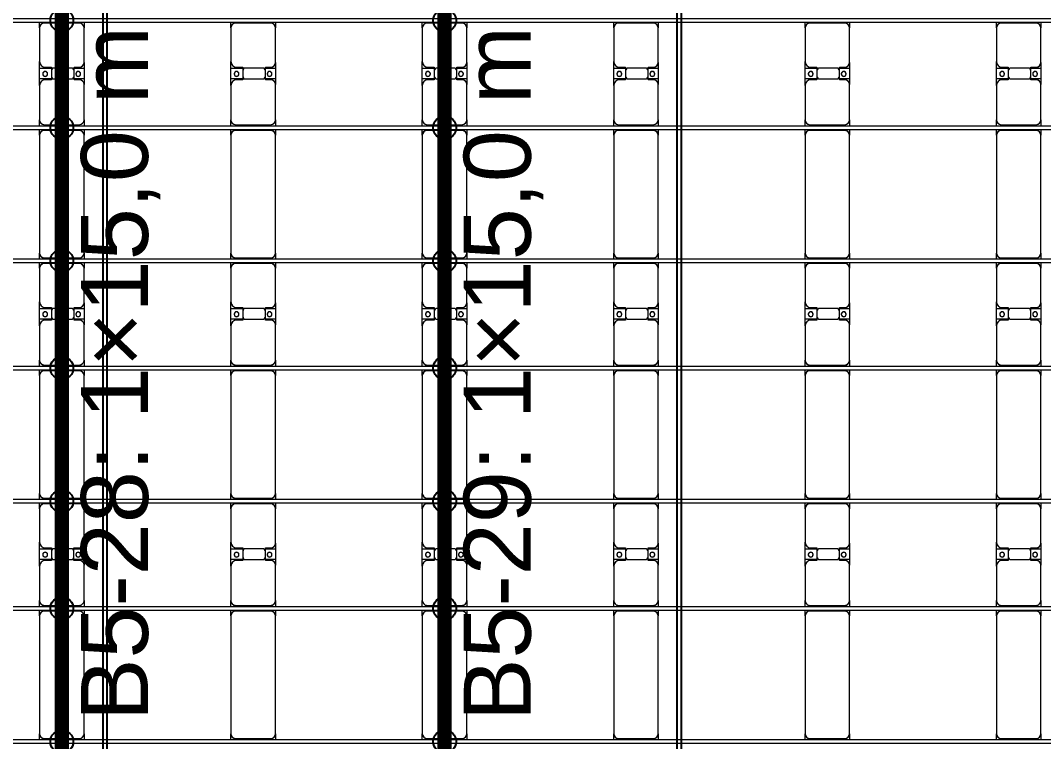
# Model space of a CAD drawing. Header units: millimetres. Extents: x -147246 to 112336, y -213734 to -86506.
# Drawn here: x -34547 to -23856, y -200010 to -192480 of the extents above; entities that cross this region are included whole.
import ezdxf

# ---------------------------------------------------------------- set-up
doc = ezdxf.new("R2010")
doc.units = ezdxf.units.MM
doc.layers.add('A-GENM', color=13, linetype='Continuous', lineweight=9)
doc.layers.add('S-BEAM', color=12, linetype='Continuous', lineweight=9)
doc.layers.add('GC-GHI CHU', color=2, linetype='Continuous')
doc.layers.add('GC-HOP 40x60 GIA CUONG', color=1, linetype='Continuous')
doc.styles.add('GC_VN', font='arial.ttf')

# ---------------------------------------------------------------- blocks, each defined once
blk = doc.blocks.new('Dai phao do pin - DẢI PHAO ĐỠ PIN-V32-BỐ TRÍ KHUNG KẾT CẤU BÈ PIN 05')
at = {"layer": 'A-GENM', "color": 7}
for p, q in [((1828, 242), (1890, 242)), ((3120, 242), (1890, 242)), ((3120, 242), (3178, 242)), ((3219, 242), (3280, 242)), ((3640, 242), (3280, 242)), ((3640, 242), (3822, 242)), ((3708, 242), (3890, 242)), ((3708, 118), (3708, 242)), ((3822, 242), (3822, 118)), ((4240, 242), (3890, 242)), ((4240, 242), (4298, 242)), ((4338, 242), (4400, 242)), ((5630, 242), (4400, 242)), ((5630, 242), (5688, 242)), ((5728, 242), (5790, 242)), ((6150, 242), (5790, 242)), ((6150, 242), (6332, 242)), ((6218, 242), (6400, 242)), ((6218, 118), (6218, 242)), ((6332, 242), (6332, 118)), ((6750, 242), (6400, 242)), ((6750, 242), (6808, 242)), ((6848, 242), (6910, 242)), ((8140, 242), (6910, 242)), ((8140, 242), (8198, 242)), ((8238, 242), (8300, 242)), ((8660, 242), (8300, 242)), ((8660, 242), (8842, 242)), ((8728, 242), (8910, 242)), ((8728, 118), (8728, 242)), ((8842, 242), (8842, 118)), ((9260, 242), (8910, 242)), ((9260, 242), (9318, 242)), ((1840, 192), (1840, -173)), ((3170, -173), (3170, 192)), ((3230, 192), (3230, -173)), ((3700, 118), (3700, 182)), ((3792, 118), (3700, 118)), ((3830, 118), (3738, 118)), ((3830, 182), (3830, 118)), ((4290, -173), (4290, 192)), ((4350, 192), (4350, -173)), ((5680, -173), (5680, 192)), ((5740, 192), (5740, -173)), ((6210, 118), (6210, 182)), ((6302, 118), (6210, 118)), ((6340, 118), (6248, 118)), ((6340, 182), (6340, 118)), ((6800, -173), (6800, 192)), ((6860, 192), (6860, -173)), ((8190, -173), (8190, 192)), ((8250, 192), (8250, -173)), ((8720, 118), (8720, 182)), ((8812, 118), (8720, 118)), ((8850, 118), (8758, 118)), ((8850, 182), (8850, 118)), ((9310, -173), (9310, 192)), ((3708, 88), (3708, -88)), ((3822, -88), (3822, 88)), ((6218, 88), (6218, -88)), ((6332, -88), (6332, 88)), ((8728, 88), (8728, -88)), ((8842, -88), (8842, 88)), ((3700, -173), (3700, -118)), ((3700, -118), (3792, -118)), ((3708, -223), (3708, -118)), ((3738, -118), (3830, -118)), ((3822, -118), (3822, -223)), ((3830, -118), (3830, -173)), ((6210, -173), (6210, -118)), ((6210, -118), (6302, -118)), ((6218, -223), (6218, -118)), ((6248, -118), (6340, -118)), ((6332, -118), (6332, -223)), ((6340, -118), (6340, -173)), ((8720, -173), (8720, -118)), ((8720, -118), (8812, -118)), ((8728, -223), (8728, -118)), ((8758, -118), (8850, -118)), ((8842, -118), (8842, -223)), ((8850, -118), (8850, -173)), ((1890, -223), (1828, -223)), ((1890, -223), (3120, -223)), ((3178, -223), (3120, -223)), ((3280, -223), (3219, -223)), ((3280, -223), (3650, -223)), ((3822, -223), (3650, -223)), ((3880, -223), (3708, -223)), ((3880, -223), (4240, -223)), ((4298, -223), (4240, -223)), ((4400, -223), (4338, -223)), ((4400, -223), (5630, -223)), ((5688, -223), (5630, -223)), ((5790, -223), (5728, -223)), ((5790, -223), (6160, -223)), ((6332, -223), (6160, -223)), ((6390, -223), (6218, -223)), ((6390, -223), (6750, -223)), ((6808, -223), (6750, -223)), ((6910, -223), (6848, -223)), ((6910, -223), (8140, -223)), ((8198, -223), (8140, -223)), ((8300, -223), (8238, -223)), ((8300, -223), (8670, -223)), ((8842, -223), (8670, -223)), ((8900, -223), (8728, -223)), ((8900, -223), (9260, -223)), ((9318, -223), (9260, -223))]:
    blk.add_line(p, q, dxfattribs=at)
for centre, radius, start, end in [((1890, 192), 50, 90, 180), ((1890, 192), 50, 105, 180), ((3120, 192), 50, 360, 90), ((3120, 192), 50, 15, 90), ((3280, 192), 50, 90, 180), ((3280, 192), 50, 135, 180), ((3640, 182), 60, 360, 90), ((3890, 182), 60, 90, 180), ((4240, 192), 50, 360, 90), ((4240, 192), 50, 360, 45), ((4400, 192), 50, 90, 180), ((4400, 192), 50, 105, 180), ((5630, 192), 50, 360, 90), ((5630, 192), 50, 15, 90), ((5790, 192), 50, 90, 180), ((5790, 192), 50, 135, 180), ((6150, 182), 60, 0, 90), ((6400, 182), 60, 90, 180), ((6750, 192), 50, 0, 90), ((6750, 192), 50, 0, 45), ((6910, 192), 50, 90, 180), ((6910, 192), 50, 105, 180), ((8140, 192), 50, 360, 90), ((8140, 192), 50, 15, 90), ((8300, 192), 50, 90, 180), ((8300, 192), 50, 135, 180), ((8660, 182), 60, 0, 90), ((8910, 182), 60, 90, 180), ((9260, 192), 50, 360, 90), ((9260, 192), 50, 360, 45), ((3640, 182), 60, 360, 25.7924), ((3738, 88), 30, 90, 180), ((3759, 183), 25, 0, 180), ((3759, 183), 25, 180, 360), ((3761, 183), 25, 360, 180), ((3761, 183), 25, 180, 0), ((3792, 88), 30, 360, 90), ((3890, 182), 60, 150, 180), ((6150, 182), 60, 0, 30), ((6248, 88), 30, 90, 180), ((6269, 183), 25, 0, 180), ((6269, 183), 25, 180, 0), ((6271, 183), 25, 0, 180), ((6271, 183), 25, 180, 0), ((6302, 88), 30, 360, 90), ((6400, 182), 60, 150, 180), ((8660, 182), 60, 0, 30), ((8758, 88), 30, 90, 180), ((8779, 183), 25, 0, 180), ((8779, 183), 25, 180, 0), ((8781, 183), 25, 360, 180), ((8781, 183), 25, 180, 360), ((8812, 88), 30, 360, 90), ((8910, 182), 60, 150, 180), ((3738, -88), 30, 180, 270), ((3792, -88), 30, 270, 360), ((6248, -88), 30, 180, 270), ((6302, -88), 30, 270, 360), ((8758, -88), 30, 180, 270), ((8812, -88), 30, 270, 360), ((1890, -173), 50, 180, 270), ((1890, -173), 50, 180, 270), ((3120, -173), 50, 270, 360), ((3120, -173), 50, 285, 360), ((3280, -173), 50, 180, 270), ((3280, -173), 50, 180, 225), ((3650, -173), 50, 270, 0), ((3650, -173), 50, 315, 0), ((3759, -162), 25, 0, 180), ((3759, -162), 25, 180, 360), ((3761, -162), 25, 0, 180), ((3761, -162), 25, 180, 360), ((3880, -173), 50, 180, 270), ((3880, -173), 50, 180, 225), ((4240, -173), 50, 270, 360), ((4240, -173), 50, 315, 360), ((4400, -173), 50, 180, 270), ((4400, -173), 50, 180, 270), ((5630, -173), 50, 270, 360), ((5630, -173), 50, 285, 360), ((5790, -173), 50, 180, 270), ((5790, -173), 50, 180, 225), ((6160, -173), 50, 270, 0), ((6160, -173), 50, 315, 0), ((6269, -162), 25, 0, 180), ((6269, -162), 25, 180, 0), ((6271, -162), 25, 0, 180), ((6271, -162), 25, 180, 0), ((6390, -173), 50, 180, 270), ((6390, -173), 50, 180, 225), ((6750, -173), 50, 270, 360), ((6750, -173), 50, 315, 360), ((6910, -173), 50, 180, 270), ((6910, -173), 50, 180, 270), ((8140, -173), 50, 270, 360), ((8140, -173), 50, 285, 360), ((8300, -173), 50, 180, 270), ((8300, -173), 50, 180, 225), ((8670, -173), 50, 270, 0), ((8670, -173), 50, 315, 0), ((8779, -162), 25, 360, 180), ((8779, -162), 25, 180, 0), ((8781, -162), 25, 0, 180), ((8781, -162), 25, 180, 0), ((8900, -173), 50, 180, 270), ((8900, -173), 50, 180, 225), ((9260, -173), 50, 270, 360), ((9260, -173), 50, 315, 360)]:
    blk.add_arc(centre, radius, start, end, dxfattribs=at)
blk = doc.blocks.new('Dai phao do pin - DẢI PHAO ĐỠ PIN-V33-BỐ TRÍ KHUNG KẾT CẤU BÈ PIN 05')
at = {"layer": 'A-GENM', "color": 7}
for p, q in [((1828, 242), (1890, 242)), ((3120, 242), (1890, 242)), ((3120, 242), (3178, 242)), ((3219, 242), (3280, 242)), ((3640, 242), (3280, 242)), ((3640, 242), (3822, 242)), ((3708, 242), (3890, 242)), ((3708, 118), (3708, 242)), ((3822, 242), (3822, 118)), ((4240, 242), (3890, 242)), ((4240, 242), (4298, 242)), ((4338, 242), (4400, 242)), ((5630, 242), (4400, 242)), ((5630, 242), (5688, 242)), ((5728, 242), (5790, 242)), ((6150, 242), (5790, 242)), ((6150, 242), (6332, 242)), ((6218, 242), (6400, 242)), ((6218, 118), (6218, 242)), ((6332, 242), (6332, 118)), ((6750, 242), (6400, 242)), ((6750, 242), (6808, 242)), ((6848, 242), (6910, 242)), ((8140, 242), (6910, 242)), ((8140, 242), (8198, 242)), ((8238, 242), (8300, 242)), ((8660, 242), (8300, 242)), ((8660, 242), (8842, 242)), ((8728, 242), (8910, 242)), ((8728, 118), (8728, 242)), ((8842, 242), (8842, 118)), ((9260, 242), (8910, 242)), ((9260, 242), (9318, 242)), ((1840, 192), (1840, -173)), ((3170, -173), (3170, 192)), ((3230, 192), (3230, -173)), ((3700, 118), (3700, 182)), ((3792, 118), (3700, 118)), ((3830, 118), (3738, 118)), ((3830, 182), (3830, 118)), ((4290, -173), (4290, 192)), ((4350, 192), (4350, -173)), ((5680, -173), (5680, 192)), ((5740, 192), (5740, -173)), ((6210, 118), (6210, 182)), ((6302, 118), (6210, 118)), ((6340, 118), (6248, 118)), ((6340, 182), (6340, 118)), ((6800, -173), (6800, 192)), ((6860, 192), (6860, -173)), ((8190, -173), (8190, 192)), ((8250, 192), (8250, -173)), ((8720, 118), (8720, 182)), ((8812, 118), (8720, 118)), ((8850, 118), (8758, 118)), ((8850, 182), (8850, 118)), ((9310, -173), (9310, 192)), ((3708, 88), (3708, -88)), ((3822, -88), (3822, 88)), ((6218, 88), (6218, -88)), ((6332, -88), (6332, 88)), ((8728, 88), (8728, -88)), ((8842, -88), (8842, 88)), ((3700, -173), (3700, -118)), ((3700, -118), (3792, -118)), ((3708, -223), (3708, -118)), ((3738, -118), (3830, -118)), ((3822, -118), (3822, -223)), ((3830, -118), (3830, -173)), ((6210, -173), (6210, -118)), ((6210, -118), (6302, -118)), ((6218, -223), (6218, -118)), ((6248, -118), (6340, -118)), ((6332, -118), (6332, -223)), ((6340, -118), (6340, -173)), ((8720, -173), (8720, -118)), ((8720, -118), (8812, -118)), ((8728, -223), (8728, -118)), ((8758, -118), (8850, -118)), ((8842, -118), (8842, -223)), ((8850, -118), (8850, -173)), ((1890, -223), (1828, -223)), ((1890, -223), (3120, -223)), ((3178, -223), (3120, -223)), ((3280, -223), (3219, -223)), ((3280, -223), (3650, -223)), ((3822, -223), (3650, -223)), ((3880, -223), (3708, -223)), ((3880, -223), (4240, -223)), ((4298, -223), (4240, -223)), ((4400, -223), (4338, -223)), ((4400, -223), (5630, -223)), ((5688, -223), (5630, -223)), ((5790, -223), (5728, -223)), ((5790, -223), (6160, -223)), ((6332, -223), (6160, -223)), ((6390, -223), (6218, -223)), ((6390, -223), (6750, -223)), ((6808, -223), (6750, -223)), ((6910, -223), (6848, -223)), ((6910, -223), (8140, -223)), ((8198, -223), (8140, -223)), ((8300, -223), (8238, -223)), ((8300, -223), (8670, -223)), ((8842, -223), (8670, -223)), ((8900, -223), (8728, -223)), ((8900, -223), (9260, -223)), ((9318, -223), (9260, -223))]:
    blk.add_line(p, q, dxfattribs=at)
for centre, radius, start, end in [((1890, 192), 50, 90, 180), ((1890, 192), 50, 105, 180), ((3120, 192), 50, 360, 90), ((3120, 192), 50, 15, 90), ((3280, 192), 50, 90, 180), ((3280, 192), 50, 135, 180), ((3640, 182), 60, 360, 90), ((3890, 182), 60, 90, 180), ((4240, 192), 50, 360, 90), ((4240, 192), 50, 360, 45), ((4400, 192), 50, 90, 180), ((4400, 192), 50, 105, 180), ((5630, 192), 50, 360, 90), ((5630, 192), 50, 15, 90), ((5790, 192), 50, 90, 180), ((5790, 192), 50, 135, 180), ((6150, 182), 60, 0, 90), ((6400, 182), 60, 90, 180), ((6750, 192), 50, 0, 90), ((6750, 192), 50, 0, 45), ((6910, 192), 50, 90, 180), ((6910, 192), 50, 105, 180), ((8140, 192), 50, 360, 90), ((8140, 192), 50, 15, 90), ((8300, 192), 50, 90, 180), ((8300, 192), 50, 135, 180), ((8660, 182), 60, 0, 90), ((8910, 182), 60, 90, 180), ((9260, 192), 50, 360, 90), ((9260, 192), 50, 360, 45), ((3640, 182), 60, 360, 25.7713), ((3738, 88), 30, 90, 180), ((3759, 183), 25, 0, 180), ((3759, 183), 25, 180, 360), ((3761, 183), 25, 360, 180), ((3761, 183), 25, 180, 0), ((3792, 88), 30, 360, 90), ((3890, 182), 60, 150, 180), ((6150, 182), 60, 0, 30), ((6248, 88), 30, 90, 180), ((6269, 183), 25, 0, 180), ((6269, 183), 25, 180, 0), ((6271, 183), 25, 0, 180), ((6271, 183), 25, 180, 0), ((6302, 88), 30, 360, 90), ((6400, 182), 60, 150, 180), ((8660, 182), 60, 0, 30), ((8758, 88), 30, 90, 180), ((8779, 183), 25, 0, 180), ((8779, 183), 25, 180, 0), ((8781, 183), 25, 360, 180), ((8781, 183), 25, 180, 360), ((8812, 88), 30, 360, 90), ((8910, 182), 60, 150, 180), ((3738, -88), 30, 180, 270), ((3792, -88), 30, 270, 360), ((6248, -88), 30, 180, 270), ((6302, -88), 30, 270, 360), ((8758, -88), 30, 180, 270), ((8812, -88), 30, 270, 360), ((1890, -173), 50, 180, 270), ((1890, -173), 50, 180, 270), ((3120, -173), 50, 270, 360), ((3120, -173), 50, 285, 360), ((3280, -173), 50, 180, 270), ((3280, -173), 50, 180, 225), ((3650, -173), 50, 270, 0), ((3650, -173), 50, 315, 0), ((3759, -162), 25, 0, 180), ((3759, -162), 25, 180, 360), ((3761, -162), 25, 0, 180), ((3761, -162), 25, 180, 360), ((3880, -173), 50, 180, 270), ((3880, -173), 50, 180, 225), ((4240, -173), 50, 270, 360), ((4240, -173), 50, 315, 360), ((4400, -173), 50, 180, 270), ((4400, -173), 50, 180, 270), ((5630, -173), 50, 270, 360), ((5630, -173), 50, 285, 360), ((5790, -173), 50, 180, 270), ((5790, -173), 50, 180, 225), ((6160, -173), 50, 270, 0), ((6160, -173), 50, 315, 0), ((6269, -162), 25, 0, 180), ((6269, -162), 25, 180, 0), ((6271, -162), 25, 0, 180), ((6271, -162), 25, 180, 0), ((6390, -173), 50, 180, 270), ((6390, -173), 50, 180, 225), ((6750, -173), 50, 270, 360), ((6750, -173), 50, 315, 360), ((6910, -173), 50, 180, 270), ((6910, -173), 50, 180, 270), ((8140, -173), 50, 270, 360), ((8140, -173), 50, 285, 360), ((8300, -173), 50, 180, 270), ((8300, -173), 50, 180, 225), ((8670, -173), 50, 270, 0), ((8670, -173), 50, 315, 0), ((8779, -162), 25, 360, 180), ((8779, -162), 25, 180, 0), ((8781, -162), 25, 0, 180), ((8781, -162), 25, 180, 0), ((8900, -173), 50, 180, 270), ((8900, -173), 50, 180, 225), ((9260, -173), 50, 270, 360), ((9260, -173), 50, 315, 360)]:
    blk.add_arc(centre, radius, start, end, dxfattribs=at)
blk = doc.blocks.new('Dai phao do pin - DẢI PHAO ĐỠ PIN-V34-BỐ TRÍ KHUNG KẾT CẤU BÈ PIN 05')
at = {"layer": 'A-GENM', "color": 7}
for p, q in [((1828, 242), (1890, 242)), ((3120, 242), (1890, 242)), ((3120, 242), (3178, 242)), ((3219, 242), (3280, 242)), ((3640, 242), (3280, 242)), ((3640, 242), (3822, 242)), ((3708, 242), (3890, 242)), ((3708, 118), (3708, 242)), ((3822, 242), (3822, 118)), ((4240, 242), (3890, 242)), ((4240, 242), (4298, 242)), ((4338, 242), (4400, 242)), ((5630, 242), (4400, 242)), ((5630, 242), (5688, 242)), ((5728, 242), (5790, 242)), ((6150, 242), (5790, 242)), ((6150, 242), (6332, 242)), ((6218, 242), (6400, 242)), ((6218, 118), (6218, 242)), ((6332, 242), (6332, 118)), ((6750, 242), (6400, 242)), ((6750, 242), (6808, 242)), ((6848, 242), (6910, 242)), ((8140, 242), (6910, 242)), ((8140, 242), (8198, 242)), ((8238, 242), (8300, 242)), ((8660, 242), (8300, 242)), ((8660, 242), (8842, 242)), ((8728, 242), (8910, 242)), ((8728, 118), (8728, 242)), ((8842, 242), (8842, 118)), ((9260, 242), (8910, 242)), ((9260, 242), (9318, 242)), ((1840, 192), (1840, -173)), ((3170, -173), (3170, 192)), ((3230, 192), (3230, -173)), ((3700, 118), (3700, 182)), ((3792, 118), (3700, 118)), ((3830, 118), (3738, 118)), ((3830, 182), (3830, 118)), ((4290, -173), (4290, 192)), ((4350, 192), (4350, -173)), ((5680, -173), (5680, 192)), ((5740, 192), (5740, -173)), ((6210, 118), (6210, 182)), ((6302, 118), (6210, 118)), ((6340, 118), (6248, 118)), ((6340, 182), (6340, 118)), ((6800, -173), (6800, 192)), ((6860, 192), (6860, -173)), ((8190, -173), (8190, 192)), ((8250, 192), (8250, -173)), ((8720, 118), (8720, 182)), ((8812, 118), (8720, 118)), ((8850, 118), (8758, 118)), ((8850, 182), (8850, 118)), ((9310, -173), (9310, 192)), ((3708, 88), (3708, -88)), ((3822, -88), (3822, 88)), ((6218, 88), (6218, -88)), ((6332, -88), (6332, 88)), ((8728, 88), (8728, -88)), ((8842, -88), (8842, 88)), ((3700, -173), (3700, -118)), ((3700, -118), (3792, -118)), ((3708, -223), (3708, -118)), ((3738, -118), (3830, -118)), ((3822, -118), (3822, -223)), ((3830, -118), (3830, -173)), ((6210, -173), (6210, -118)), ((6210, -118), (6302, -118)), ((6218, -223), (6218, -118)), ((6248, -118), (6340, -118)), ((6332, -118), (6332, -223)), ((6340, -118), (6340, -173)), ((8720, -173), (8720, -118)), ((8720, -118), (8812, -118)), ((8728, -223), (8728, -118)), ((8758, -118), (8850, -118)), ((8842, -118), (8842, -223)), ((8850, -118), (8850, -173)), ((1890, -223), (1828, -223)), ((1890, -223), (3120, -223)), ((3178, -223), (3120, -223)), ((3280, -223), (3219, -223)), ((3280, -223), (3650, -223)), ((3822, -223), (3650, -223)), ((3880, -223), (3708, -223)), ((3880, -223), (4240, -223)), ((4298, -223), (4240, -223)), ((4400, -223), (4338, -223)), ((4400, -223), (5630, -223)), ((5688, -223), (5630, -223)), ((5790, -223), (5728, -223)), ((5790, -223), (6160, -223)), ((6332, -223), (6160, -223)), ((6390, -223), (6218, -223)), ((6390, -223), (6750, -223)), ((6808, -223), (6750, -223)), ((6910, -223), (6848, -223)), ((6910, -223), (8140, -223)), ((8198, -223), (8140, -223)), ((8300, -223), (8238, -223)), ((8300, -223), (8670, -223)), ((8842, -223), (8670, -223)), ((8900, -223), (8728, -223)), ((8900, -223), (9260, -223)), ((9318, -223), (9260, -223))]:
    blk.add_line(p, q, dxfattribs=at)
for centre, radius, start, end in [((1890, 192), 50, 90, 180), ((1890, 192), 50, 105, 180), ((3120, 192), 50, 360, 90), ((3120, 192), 50, 15, 90), ((3280, 192), 50, 90, 180), ((3280, 192), 50, 135, 180), ((3640, 182), 60, 360, 90), ((3890, 182), 60, 90, 180), ((4240, 192), 50, 360, 90), ((4240, 192), 50, 360, 45), ((4400, 192), 50, 90, 180), ((4400, 192), 50, 105, 180), ((5630, 192), 50, 360, 90), ((5630, 192), 50, 15, 90), ((5790, 192), 50, 90, 180), ((5790, 192), 50, 135, 180), ((6150, 182), 60, 0, 90), ((6400, 182), 60, 90, 180), ((6750, 192), 50, 0, 90), ((6750, 192), 50, 0, 45), ((6910, 192), 50, 90, 180), ((6910, 192), 50, 105, 180), ((8140, 192), 50, 360, 90), ((8140, 192), 50, 15, 90), ((8300, 192), 50, 90, 180), ((8300, 192), 50, 135, 180), ((8660, 182), 60, 0, 90), ((8910, 182), 60, 90, 180), ((9260, 192), 50, 360, 90), ((9260, 192), 50, 360, 45), ((3640, 182), 60, 360, 25.7502), ((3738, 88), 30, 90, 180), ((3759, 183), 25, 0, 180), ((3759, 183), 25, 180, 360), ((3761, 183), 25, 360, 180), ((3761, 183), 25, 180, 0), ((3792, 88), 30, 360, 90), ((3890, 182), 60, 150, 180), ((6150, 182), 60, 0, 30), ((6248, 88), 30, 90, 180), ((6269, 183), 25, 0, 180), ((6269, 183), 25, 180, 0), ((6271, 183), 25, 0, 180), ((6271, 183), 25, 180, 0), ((6302, 88), 30, 360, 90), ((6400, 182), 60, 150, 180), ((8660, 182), 60, 0, 30), ((8758, 88), 30, 90, 180), ((8779, 183), 25, 0, 180), ((8779, 183), 25, 180, 0), ((8781, 183), 25, 360, 180), ((8781, 183), 25, 180, 360), ((8812, 88), 30, 360, 90), ((8910, 182), 60, 150, 180), ((3738, -88), 30, 180, 270), ((3792, -88), 30, 270, 360), ((6248, -88), 30, 180, 270), ((6302, -88), 30, 270, 360), ((8758, -88), 30, 180, 270), ((8812, -88), 30, 270, 360), ((1890, -173), 50, 180, 270), ((1890, -173), 50, 180, 270), ((3120, -173), 50, 270, 360), ((3120, -173), 50, 285, 360), ((3280, -173), 50, 180, 270), ((3280, -173), 50, 180, 225), ((3650, -173), 50, 270, 0), ((3650, -173), 50, 315, 0), ((3759, -162), 25, 0, 180), ((3759, -162), 25, 180, 360), ((3761, -162), 25, 0, 180), ((3761, -162), 25, 180, 360), ((3880, -173), 50, 180, 270), ((3880, -173), 50, 180, 225), ((4240, -173), 50, 270, 360), ((4240, -173), 50, 315, 360), ((4400, -173), 50, 180, 270), ((4400, -173), 50, 180, 270), ((5630, -173), 50, 270, 360), ((5630, -173), 50, 285, 360), ((5790, -173), 50, 180, 270), ((5790, -173), 50, 180, 225), ((6160, -173), 50, 270, 0), ((6160, -173), 50, 315, 0), ((6269, -162), 25, 0, 180), ((6269, -162), 25, 180, 0), ((6271, -162), 25, 0, 180), ((6271, -162), 25, 180, 0), ((6390, -173), 50, 180, 270), ((6390, -173), 50, 180, 225), ((6750, -173), 50, 270, 360), ((6750, -173), 50, 315, 360), ((6910, -173), 50, 180, 270), ((6910, -173), 50, 180, 270), ((8140, -173), 50, 270, 360), ((8140, -173), 50, 285, 360), ((8300, -173), 50, 180, 270), ((8300, -173), 50, 180, 225), ((8670, -173), 50, 270, 0), ((8670, -173), 50, 315, 0), ((8779, -162), 25, 360, 180), ((8779, -162), 25, 180, 0), ((8781, -162), 25, 0, 180), ((8781, -162), 25, 180, 0), ((8900, -173), 50, 180, 270), ((8900, -173), 50, 180, 225), ((9260, -173), 50, 270, 360), ((9260, -173), 50, 315, 360)]:
    blk.add_arc(centre, radius, start, end, dxfattribs=at)
blk = doc.blocks.new('Dai phao do pin - DẢI PHAO ĐỠ PIN-V35-BỐ TRÍ KHUNG KẾT CẤU BÈ PIN 05')
at = {"layer": 'A-GENM', "color": 7}
for p, q in [((1828, 242), (1890, 242)), ((3120, 242), (1890, 242)), ((3120, 242), (3178, 242)), ((3219, 242), (3280, 242)), ((3640, 242), (3280, 242)), ((3640, 242), (3822, 242)), ((3708, 242), (3890, 242)), ((3708, 118), (3708, 242)), ((3822, 242), (3822, 118)), ((4240, 242), (3890, 242)), ((4240, 242), (4298, 242)), ((4338, 242), (4400, 242)), ((5630, 242), (4400, 242)), ((5630, 242), (5688, 242)), ((5728, 242), (5790, 242)), ((6150, 242), (5790, 242)), ((6150, 242), (6332, 242)), ((6218, 242), (6400, 242)), ((6218, 118), (6218, 242)), ((6332, 242), (6332, 118)), ((6750, 242), (6400, 242)), ((6750, 242), (6808, 242)), ((6848, 242), (6910, 242)), ((8140, 242), (6910, 242)), ((8140, 242), (8198, 242)), ((8238, 242), (8300, 242)), ((8660, 242), (8300, 242)), ((8660, 242), (8842, 242)), ((8728, 242), (8910, 242)), ((8728, 118), (8728, 242)), ((8842, 242), (8842, 118)), ((9260, 242), (8910, 242)), ((9260, 242), (9318, 242)), ((1840, 192), (1840, -173)), ((3170, -173), (3170, 192)), ((3230, 192), (3230, -173)), ((3700, 118), (3700, 182)), ((3792, 118), (3700, 118)), ((3830, 118), (3738, 118)), ((3830, 182), (3830, 118)), ((4290, -173), (4290, 192)), ((4350, 192), (4350, -173)), ((5680, -173), (5680, 192)), ((5740, 192), (5740, -173)), ((6210, 118), (6210, 182)), ((6302, 118), (6210, 118)), ((6340, 118), (6248, 118)), ((6340, 182), (6340, 118)), ((6800, -173), (6800, 192)), ((6860, 192), (6860, -173)), ((8190, -173), (8190, 192)), ((8250, 192), (8250, -173)), ((8720, 118), (8720, 182)), ((8812, 118), (8720, 118)), ((8850, 118), (8758, 118)), ((8850, 182), (8850, 118)), ((9310, -173), (9310, 192)), ((3708, 88), (3708, -88)), ((3822, -88), (3822, 88)), ((6218, 88), (6218, -88)), ((6332, -88), (6332, 88)), ((8728, 88), (8728, -88)), ((8842, -88), (8842, 88)), ((3700, -173), (3700, -118)), ((3700, -118), (3792, -118)), ((3708, -223), (3708, -118)), ((3738, -118), (3830, -118)), ((3822, -118), (3822, -223)), ((3830, -118), (3830, -173)), ((6210, -173), (6210, -118)), ((6210, -118), (6302, -118)), ((6218, -223), (6218, -118)), ((6248, -118), (6340, -118)), ((6332, -118), (6332, -223)), ((6340, -118), (6340, -173)), ((8720, -173), (8720, -118)), ((8720, -118), (8812, -118)), ((8728, -223), (8728, -118)), ((8758, -118), (8850, -118)), ((8842, -118), (8842, -223)), ((8850, -118), (8850, -173)), ((1890, -223), (1828, -223)), ((1890, -223), (3120, -223)), ((3178, -223), (3120, -223)), ((3280, -223), (3219, -223)), ((3280, -223), (3650, -223)), ((3822, -223), (3650, -223)), ((3880, -223), (3708, -223)), ((3880, -223), (4240, -223)), ((4298, -223), (4240, -223)), ((4400, -223), (4338, -223)), ((4400, -223), (5630, -223)), ((5688, -223), (5630, -223)), ((5790, -223), (5728, -223)), ((5790, -223), (6160, -223)), ((6332, -223), (6160, -223)), ((6390, -223), (6218, -223)), ((6390, -223), (6750, -223)), ((6808, -223), (6750, -223)), ((6910, -223), (6848, -223)), ((6910, -223), (8140, -223)), ((8198, -223), (8140, -223)), ((8300, -223), (8238, -223)), ((8300, -223), (8670, -223)), ((8842, -223), (8670, -223)), ((8900, -223), (8728, -223)), ((8900, -223), (9260, -223)), ((9318, -223), (9260, -223))]:
    blk.add_line(p, q, dxfattribs=at)
for centre, radius, start, end in [((1890, 192), 50, 90, 180), ((1890, 192), 50, 105, 180), ((3120, 192), 50, 360, 90), ((3120, 192), 50, 15, 90), ((3280, 192), 50, 90, 180), ((3280, 192), 50, 135, 180), ((3640, 182), 60, 360, 90), ((3890, 182), 60, 90, 180), ((4240, 192), 50, 360, 90), ((4240, 192), 50, 360, 45), ((4400, 192), 50, 90, 180), ((4400, 192), 50, 105, 180), ((5630, 192), 50, 360, 90), ((5630, 192), 50, 15, 90), ((5790, 192), 50, 90, 180), ((5790, 192), 50, 135, 180), ((6150, 182), 60, 0, 90), ((6400, 182), 60, 90, 180), ((6750, 192), 50, 0, 90), ((6750, 192), 50, 0, 45), ((6910, 192), 50, 90, 180), ((6910, 192), 50, 105, 180), ((8140, 192), 50, 360, 90), ((8140, 192), 50, 15, 90), ((8300, 192), 50, 90, 180), ((8300, 192), 50, 135, 180), ((8660, 182), 60, 0, 90), ((8910, 182), 60, 90, 180), ((9260, 192), 50, 360, 90), ((9260, 192), 50, 360, 45), ((3640, 182), 60, 360, 25.7291), ((3738, 88), 30, 90, 180), ((3759, 183), 25, 0, 180), ((3759, 183), 25, 180, 360), ((3761, 183), 25, 360, 180), ((3761, 183), 25, 180, 0), ((3792, 88), 30, 360, 90), ((3890, 182), 60, 150, 180), ((6150, 182), 60, 0, 30), ((6248, 88), 30, 90, 180), ((6269, 183), 25, 0, 180), ((6269, 183), 25, 180, 0), ((6271, 183), 25, 0, 180), ((6271, 183), 25, 180, 0), ((6302, 88), 30, 360, 90), ((6400, 182), 60, 150, 180), ((8660, 182), 60, 0, 30), ((8758, 88), 30, 90, 180), ((8779, 183), 25, 0, 180), ((8779, 183), 25, 180, 0), ((8781, 183), 25, 360, 180), ((8781, 183), 25, 180, 360), ((8812, 88), 30, 360, 90), ((8910, 182), 60, 150, 180), ((3738, -88), 30, 180, 270), ((3792, -88), 30, 270, 360), ((6248, -88), 30, 180, 270), ((6302, -88), 30, 270, 360), ((8758, -88), 30, 180, 270), ((8812, -88), 30, 270, 360), ((1890, -173), 50, 180, 270), ((1890, -173), 50, 180, 270), ((3120, -173), 50, 270, 360), ((3120, -173), 50, 285, 360), ((3280, -173), 50, 180, 270), ((3280, -173), 50, 180, 225), ((3650, -173), 50, 270, 0), ((3650, -173), 50, 315, 0), ((3759, -162), 25, 0, 180), ((3759, -162), 25, 180, 360), ((3761, -162), 25, 0, 180), ((3761, -162), 25, 180, 360), ((3880, -173), 50, 180, 270), ((3880, -173), 50, 180, 225), ((4240, -173), 50, 270, 360), ((4240, -173), 50, 315, 360), ((4400, -173), 50, 180, 270), ((4400, -173), 50, 180, 270), ((5630, -173), 50, 270, 360), ((5630, -173), 50, 285, 360), ((5790, -173), 50, 180, 270), ((5790, -173), 50, 180, 225), ((6160, -173), 50, 270, 0), ((6160, -173), 50, 315, 0), ((6269, -162), 25, 0, 180), ((6269, -162), 25, 180, 0), ((6271, -162), 25, 0, 180), ((6271, -162), 25, 180, 0), ((6390, -173), 50, 180, 270), ((6390, -173), 50, 180, 225), ((6750, -173), 50, 270, 360), ((6750, -173), 50, 315, 360), ((6910, -173), 50, 180, 270), ((6910, -173), 50, 180, 270), ((8140, -173), 50, 270, 360), ((8140, -173), 50, 285, 360), ((8300, -173), 50, 180, 270), ((8300, -173), 50, 180, 225), ((8670, -173), 50, 270, 0), ((8670, -173), 50, 315, 0), ((8779, -162), 25, 360, 180), ((8779, -162), 25, 180, 0), ((8781, -162), 25, 0, 180), ((8781, -162), 25, 180, 0), ((8900, -173), 50, 180, 270), ((8900, -173), 50, 180, 225), ((9260, -173), 50, 270, 360), ((9260, -173), 50, 315, 360)]:
    blk.add_arc(centre, radius, start, end, dxfattribs=at)
blk = doc.blocks.new('Dai phao do pin - DẢI PHAO ĐỠ PIN-V36-BỐ TRÍ KHUNG KẾT CẤU BÈ PIN 05')
at = {"layer": 'A-GENM', "color": 7}
for p, q in [((1828, 242), (1890, 242)), ((3120, 242), (1890, 242)), ((3120, 242), (3178, 242)), ((3219, 242), (3280, 242)), ((3640, 242), (3280, 242)), ((3640, 242), (3822, 242)), ((3708, 242), (3890, 242)), ((3708, 118), (3708, 242)), ((3822, 242), (3822, 118)), ((4240, 242), (3890, 242)), ((4240, 242), (4298, 242)), ((4338, 242), (4400, 242)), ((5630, 242), (4400, 242)), ((5630, 242), (5688, 242)), ((5728, 242), (5790, 242)), ((6150, 242), (5790, 242)), ((6150, 242), (6332, 242)), ((6218, 242), (6400, 242)), ((6218, 118), (6218, 242)), ((6332, 242), (6332, 118)), ((6750, 242), (6400, 242)), ((6750, 242), (6808, 242)), ((6848, 242), (6910, 242)), ((8140, 242), (6910, 242)), ((8140, 242), (8198, 242)), ((8238, 242), (8300, 242)), ((8660, 242), (8300, 242)), ((8660, 242), (8842, 242)), ((8728, 242), (8910, 242)), ((8728, 118), (8728, 242)), ((8842, 242), (8842, 118)), ((9260, 242), (8910, 242)), ((9260, 242), (9318, 242)), ((1840, 192), (1840, -173)), ((3170, -173), (3170, 192)), ((3230, 192), (3230, -173)), ((3700, 118), (3700, 182)), ((3792, 118), (3700, 118)), ((3830, 118), (3738, 118)), ((3830, 182), (3830, 118)), ((4290, -173), (4290, 192)), ((4350, 192), (4350, -173)), ((5680, -173), (5680, 192)), ((5740, 192), (5740, -173)), ((6210, 118), (6210, 182)), ((6302, 118), (6210, 118)), ((6340, 118), (6248, 118)), ((6340, 182), (6340, 118)), ((6800, -173), (6800, 192)), ((6860, 192), (6860, -173)), ((8190, -173), (8190, 192)), ((8250, 192), (8250, -173)), ((8720, 118), (8720, 182)), ((8812, 118), (8720, 118)), ((8850, 118), (8758, 118)), ((8850, 182), (8850, 118)), ((9310, -173), (9310, 192)), ((3708, 88), (3708, -88)), ((3822, -88), (3822, 88)), ((6218, 88), (6218, -88)), ((6332, -88), (6332, 88)), ((8728, 88), (8728, -88)), ((8842, -88), (8842, 88)), ((3700, -173), (3700, -118)), ((3700, -118), (3792, -118)), ((3708, -223), (3708, -118)), ((3738, -118), (3830, -118)), ((3822, -118), (3822, -223)), ((3830, -118), (3830, -173)), ((6210, -173), (6210, -118)), ((6210, -118), (6302, -118)), ((6218, -223), (6218, -118)), ((6248, -118), (6340, -118)), ((6332, -118), (6332, -223)), ((6340, -118), (6340, -173)), ((8720, -173), (8720, -118)), ((8720, -118), (8812, -118)), ((8728, -223), (8728, -118)), ((8758, -118), (8850, -118)), ((8842, -118), (8842, -223)), ((8850, -118), (8850, -173)), ((1890, -223), (1828, -223)), ((1890, -223), (3120, -223)), ((3178, -223), (3120, -223)), ((3280, -223), (3219, -223)), ((3280, -223), (3650, -223)), ((3822, -223), (3650, -223)), ((3880, -223), (3708, -223)), ((3880, -223), (4240, -223)), ((4298, -223), (4240, -223)), ((4400, -223), (4338, -223)), ((4400, -223), (5630, -223)), ((5688, -223), (5630, -223)), ((5790, -223), (5728, -223)), ((5790, -223), (6160, -223)), ((6332, -223), (6160, -223)), ((6390, -223), (6218, -223)), ((6390, -223), (6750, -223)), ((6808, -223), (6750, -223)), ((6910, -223), (6848, -223)), ((6910, -223), (8140, -223)), ((8198, -223), (8140, -223)), ((8300, -223), (8238, -223)), ((8300, -223), (8670, -223)), ((8842, -223), (8670, -223)), ((8900, -223), (8728, -223)), ((8900, -223), (9260, -223)), ((9318, -223), (9260, -223))]:
    blk.add_line(p, q, dxfattribs=at)
for centre, radius, start, end in [((1890, 192), 50, 90, 180), ((1890, 192), 50, 105, 180), ((3120, 192), 50, 360, 90), ((3120, 192), 50, 15, 90), ((3280, 192), 50, 90, 180), ((3280, 192), 50, 135, 180), ((3640, 182), 60, 360, 90), ((3890, 182), 60, 90, 180), ((4240, 192), 50, 360, 90), ((4240, 192), 50, 360, 45), ((4400, 192), 50, 90, 180), ((4400, 192), 50, 105, 180), ((5630, 192), 50, 360, 90), ((5630, 192), 50, 15, 90), ((5790, 192), 50, 90, 180), ((5790, 192), 50, 135, 180), ((6150, 182), 60, 0, 90), ((6400, 182), 60, 90, 180), ((6750, 192), 50, 0, 90), ((6750, 192), 50, 0, 45), ((6910, 192), 50, 90, 180), ((6910, 192), 50, 105, 180), ((8140, 192), 50, 360, 90), ((8140, 192), 50, 15, 90), ((8300, 192), 50, 90, 180), ((8300, 192), 50, 135, 180), ((8660, 182), 60, 0, 90), ((8910, 182), 60, 90, 180), ((9260, 192), 50, 360, 90), ((9260, 192), 50, 360, 45), ((3640, 182), 60, 360, 25.708), ((3738, 88), 30, 90, 180), ((3759, 183), 25, 0, 180), ((3759, 183), 25, 180, 360), ((3761, 183), 25, 360, 180), ((3761, 183), 25, 180, 0), ((3792, 88), 30, 360, 90), ((3890, 182), 60, 150, 180), ((6150, 182), 60, 0, 30), ((6248, 88), 30, 90, 180), ((6269, 183), 25, 0, 180), ((6269, 183), 25, 180, 0), ((6271, 183), 25, 0, 180), ((6271, 183), 25, 180, 0), ((6302, 88), 30, 360, 90), ((6400, 182), 60, 150, 180), ((8660, 182), 60, 0, 30), ((8758, 88), 30, 90, 180), ((8779, 183), 25, 0, 180), ((8779, 183), 25, 180, 0), ((8781, 183), 25, 360, 180), ((8781, 183), 25, 180, 360), ((8812, 88), 30, 360, 90), ((8910, 182), 60, 150, 180), ((3738, -88), 30, 180, 270), ((3792, -88), 30, 270, 360), ((6248, -88), 30, 180, 270), ((6302, -88), 30, 270, 360), ((8758, -88), 30, 180, 270), ((8812, -88), 30, 270, 360), ((1890, -173), 50, 180, 270), ((1890, -173), 50, 180, 270), ((3120, -173), 50, 270, 360), ((3120, -173), 50, 285, 360), ((3280, -173), 50, 180, 270), ((3280, -173), 50, 180, 225), ((3650, -173), 50, 270, 0), ((3650, -173), 50, 315, 0), ((3759, -162), 25, 0, 180), ((3759, -162), 25, 180, 360), ((3761, -162), 25, 0, 180), ((3761, -162), 25, 180, 360), ((3880, -173), 50, 180, 270), ((3880, -173), 50, 180, 225), ((4240, -173), 50, 270, 360), ((4240, -173), 50, 315, 360), ((4400, -173), 50, 180, 270), ((4400, -173), 50, 180, 270), ((5630, -173), 50, 270, 360), ((5630, -173), 50, 285, 360), ((5790, -173), 50, 180, 270), ((5790, -173), 50, 180, 225), ((6160, -173), 50, 270, 0), ((6160, -173), 50, 315, 0), ((6269, -162), 25, 0, 180), ((6269, -162), 25, 180, 0), ((6271, -162), 25, 0, 180), ((6271, -162), 25, 180, 0), ((6390, -173), 50, 180, 270), ((6390, -173), 50, 180, 225), ((6750, -173), 50, 270, 360), ((6750, -173), 50, 315, 360), ((6910, -173), 50, 180, 270), ((6910, -173), 50, 180, 270), ((8140, -173), 50, 270, 360), ((8140, -173), 50, 285, 360), ((8300, -173), 50, 180, 270), ((8300, -173), 50, 180, 225), ((8670, -173), 50, 270, 0), ((8670, -173), 50, 315, 0), ((8779, -162), 25, 360, 180), ((8779, -162), 25, 180, 0), ((8781, -162), 25, 0, 180), ((8781, -162), 25, 180, 0), ((8900, -173), 50, 180, 270), ((8900, -173), 50, 180, 225), ((9260, -173), 50, 270, 360), ((9260, -173), 50, 315, 360)]:
    blk.add_arc(centre, radius, start, end, dxfattribs=at)
blk = doc.blocks.new('Dai phao do pin - DẢI PHAO ĐỠ PIN-V37-BỐ TRÍ KHUNG KẾT CẤU BÈ PIN 05')
at = {"layer": 'A-GENM', "color": 7}
for p, q in [((1828, 242), (1890, 242)), ((3120, 242), (1890, 242)), ((3120, 242), (3178, 242)), ((3219, 242), (3280, 242)), ((3640, 242), (3280, 242)), ((3640, 242), (3822, 242)), ((3708, 242), (3890, 242)), ((3708, 118), (3708, 242)), ((3822, 242), (3822, 118)), ((4240, 242), (3890, 242)), ((4240, 242), (4298, 242)), ((4338, 242), (4400, 242)), ((5630, 242), (4400, 242)), ((5630, 242), (5688, 242)), ((5728, 242), (5790, 242)), ((6150, 242), (5790, 242)), ((6150, 242), (6332, 242)), ((6218, 242), (6400, 242)), ((6218, 118), (6218, 242)), ((6332, 242), (6332, 118)), ((6750, 242), (6400, 242)), ((6750, 242), (6808, 242)), ((6848, 242), (6910, 242)), ((8140, 242), (6910, 242)), ((8140, 242), (8198, 242)), ((8238, 242), (8300, 242)), ((8660, 242), (8300, 242)), ((8660, 242), (8842, 242)), ((8728, 242), (8910, 242)), ((8728, 118), (8728, 242)), ((8842, 242), (8842, 118)), ((9260, 242), (8910, 242)), ((9260, 242), (9318, 242)), ((1840, 192), (1840, -173)), ((3170, -173), (3170, 192)), ((3230, 192), (3230, -173)), ((3700, 118), (3700, 182)), ((3792, 118), (3700, 118)), ((3830, 118), (3738, 118)), ((3830, 182), (3830, 118)), ((4290, -173), (4290, 192)), ((4350, 192), (4350, -173)), ((5680, -173), (5680, 192)), ((5740, 192), (5740, -173)), ((6210, 118), (6210, 182)), ((6302, 118), (6210, 118)), ((6340, 118), (6248, 118)), ((6340, 182), (6340, 118)), ((6800, -173), (6800, 192)), ((6860, 192), (6860, -173)), ((8190, -173), (8190, 192)), ((8250, 192), (8250, -173)), ((8720, 118), (8720, 182)), ((8812, 118), (8720, 118)), ((8850, 118), (8758, 118)), ((8850, 182), (8850, 118)), ((9310, -173), (9310, 192)), ((3708, 88), (3708, -88)), ((3822, -88), (3822, 88)), ((6218, 88), (6218, -88)), ((6332, -88), (6332, 88)), ((8728, 88), (8728, -88)), ((8842, -88), (8842, 88)), ((3700, -173), (3700, -118)), ((3700, -118), (3792, -118)), ((3708, -223), (3708, -118)), ((3738, -118), (3830, -118)), ((3822, -118), (3822, -223)), ((3830, -118), (3830, -173)), ((6210, -173), (6210, -118)), ((6210, -118), (6302, -118)), ((6218, -223), (6218, -118)), ((6248, -118), (6340, -118)), ((6332, -118), (6332, -223)), ((6340, -118), (6340, -173)), ((8720, -173), (8720, -118)), ((8720, -118), (8812, -118)), ((8728, -223), (8728, -118)), ((8758, -118), (8850, -118)), ((8842, -118), (8842, -223)), ((8850, -118), (8850, -173)), ((1890, -223), (1828, -223)), ((1890, -223), (3120, -223)), ((3178, -223), (3120, -223)), ((3280, -223), (3219, -223)), ((3280, -223), (3650, -223)), ((3822, -223), (3650, -223)), ((3880, -223), (3708, -223)), ((3880, -223), (4240, -223)), ((4298, -223), (4240, -223)), ((4400, -223), (4338, -223)), ((4400, -223), (5630, -223)), ((5688, -223), (5630, -223)), ((5790, -223), (5728, -223)), ((5790, -223), (6160, -223)), ((6332, -223), (6160, -223)), ((6390, -223), (6218, -223)), ((6390, -223), (6750, -223)), ((6808, -223), (6750, -223)), ((6910, -223), (6848, -223)), ((6910, -223), (8140, -223)), ((8198, -223), (8140, -223)), ((8300, -223), (8238, -223)), ((8300, -223), (8670, -223)), ((8842, -223), (8670, -223)), ((8900, -223), (8728, -223)), ((8900, -223), (9260, -223)), ((9318, -223), (9260, -223))]:
    blk.add_line(p, q, dxfattribs=at)
for centre, radius, start, end in [((1890, 192), 50, 90, 180), ((1890, 192), 50, 105, 180), ((3120, 192), 50, 360, 90), ((3120, 192), 50, 15, 90), ((3280, 192), 50, 90, 180), ((3280, 192), 50, 135, 180), ((3640, 182), 60, 360, 90), ((3890, 182), 60, 90, 180), ((4240, 192), 50, 360, 90), ((4240, 192), 50, 360, 45), ((4400, 192), 50, 90, 180), ((4400, 192), 50, 105, 180), ((5630, 192), 50, 360, 90), ((5630, 192), 50, 15, 90), ((5790, 192), 50, 90, 180), ((5790, 192), 50, 135, 180), ((6150, 182), 60, 0, 90), ((6400, 182), 60, 90, 180), ((6750, 192), 50, 0, 90), ((6750, 192), 50, 0, 45), ((6910, 192), 50, 90, 180), ((6910, 192), 50, 105, 180), ((8140, 192), 50, 360, 90), ((8140, 192), 50, 15, 90), ((8300, 192), 50, 90, 180), ((8300, 192), 50, 135, 180), ((8660, 182), 60, 0, 90), ((8910, 182), 60, 90, 180), ((9260, 192), 50, 360, 90), ((9260, 192), 50, 360, 45), ((3640, 182), 60, 360, 25.6869), ((3738, 88), 30, 90, 180), ((3759, 183), 25, 0, 180), ((3759, 183), 25, 180, 360), ((3761, 183), 25, 360, 180), ((3761, 183), 25, 180, 0), ((3792, 88), 30, 360, 90), ((3890, 182), 60, 150, 180), ((6150, 182), 60, 0, 30), ((6248, 88), 30, 90, 180), ((6269, 183), 25, 0, 180), ((6269, 183), 25, 180, 0), ((6271, 183), 25, 0, 180), ((6271, 183), 25, 180, 0), ((6302, 88), 30, 360, 90), ((6400, 182), 60, 150, 180), ((8660, 182), 60, 0, 30), ((8758, 88), 30, 90, 180), ((8779, 183), 25, 0, 180), ((8779, 183), 25, 180, 0), ((8781, 183), 25, 360, 180), ((8781, 183), 25, 180, 360), ((8812, 88), 30, 360, 90), ((8910, 182), 60, 150, 180), ((3738, -88), 30, 180, 270), ((3792, -88), 30, 270, 360), ((6248, -88), 30, 180, 270), ((6302, -88), 30, 270, 360), ((8758, -88), 30, 180, 270), ((8812, -88), 30, 270, 360), ((1890, -173), 50, 180, 270), ((1890, -173), 50, 180, 270), ((3120, -173), 50, 270, 360), ((3120, -173), 50, 285, 360), ((3280, -173), 50, 180, 270), ((3280, -173), 50, 180, 225), ((3650, -173), 50, 270, 0), ((3650, -173), 50, 315, 0), ((3759, -162), 25, 0, 180), ((3759, -162), 25, 180, 360), ((3761, -162), 25, 0, 180), ((3761, -162), 25, 180, 360), ((3880, -173), 50, 180, 270), ((3880, -173), 50, 180, 225), ((4240, -173), 50, 270, 360), ((4240, -173), 50, 315, 360), ((4400, -173), 50, 180, 270), ((4400, -173), 50, 180, 270), ((5630, -173), 50, 270, 360), ((5630, -173), 50, 285, 360), ((5790, -173), 50, 180, 270), ((5790, -173), 50, 180, 225), ((6160, -173), 50, 270, 0), ((6160, -173), 50, 315, 0), ((6269, -162), 25, 0, 180), ((6269, -162), 25, 180, 0), ((6271, -162), 25, 0, 180), ((6271, -162), 25, 180, 0), ((6390, -173), 50, 180, 270), ((6390, -173), 50, 180, 225), ((6750, -173), 50, 270, 360), ((6750, -173), 50, 315, 360), ((6910, -173), 50, 180, 270), ((6910, -173), 50, 180, 270), ((8140, -173), 50, 270, 360), ((8140, -173), 50, 285, 360), ((8300, -173), 50, 180, 270), ((8300, -173), 50, 180, 225), ((8670, -173), 50, 270, 0), ((8670, -173), 50, 315, 0), ((8779, -162), 25, 360, 180), ((8779, -162), 25, 180, 0), ((8781, -162), 25, 0, 180), ((8781, -162), 25, 180, 0), ((8900, -173), 50, 180, 270), ((8900, -173), 50, 180, 225), ((9260, -173), 50, 270, 360), ((9260, -173), 50, 315, 360)]:
    blk.add_arc(centre, radius, start, end, dxfattribs=at)
blk = doc.blocks.new('Dầm C52 - Dầm C52-18923-BỐ TRÍ KHUNG KẾT CẤU BÈ PIN 05')
at = {"layer": 'S-BEAM', "color": 1}
for p, q in [((-52556, 20), (52556, 20)), ((52556, -20), (-52556, -20))]:
    blk.add_line(p, q, dxfattribs=at)
blk = doc.blocks.new('Dầm C52 - Hộp 40x60-25900-BỐ TRÍ KHUNG KẾT CẤU BÈ PIN 05')
at = {"layer": 'S-BEAM', "color": 3, "lineweight": 25}
for p, q in [((-55977, 20), (55977, 20)), ((55977, -20), (-55977, -20))]:
    blk.add_line(p, q, dxfattribs=at)
blk = doc.blocks.new('Dầm C52 - Hộp 40x60-25901-BỐ TRÍ KHUNG KẾT CẤU BÈ PIN 05')
at = {"layer": 'S-BEAM', "color": 3, "lineweight": 25}
for p, q in [((-55977, 20), (55977, 20)), ((55977, -20), (-55977, -20))]:
    blk.add_line(p, q, dxfattribs=at)
blk = doc.blocks.new('HOBANMONG_BEPIN 5_rvt-1-BỐ TRÍ KHUNG KẾT CẤU BÈ PIN 05')
at = {"layer": 'A-GENM', "color": 3, "lineweight": 25, "rotation": 89.99977101252024}
for name, p in [('Dai phao do pin - DẢI PHAO ĐỠ PIN-V32-BỐ TRÍ KHUNG KẾT CẤU BÈ PIN 05', (-34106, -201818)), ('Dai phao do pin - DẢI PHAO ĐỠ PIN-V33-BỐ TRÍ KHUNG KẾT CẤU BÈ PIN 05', (-32106, -201818)), ('Dai phao do pin - DẢI PHAO ĐỠ PIN-V34-BỐ TRÍ KHUNG KẾT CẤU BÈ PIN 05', (-30106, -201818)), ('Dai phao do pin - DẢI PHAO ĐỠ PIN-V35-BỐ TRÍ KHUNG KẾT CẤU BÈ PIN 05', (-28106, -201818)), ('Dai phao do pin - DẢI PHAO ĐỠ PIN-V36-BỐ TRÍ KHUNG KẾT CẤU BÈ PIN 05', (-26106, -201818)), ('Dai phao do pin - DẢI PHAO ĐỠ PIN-V37-BỐ TRÍ KHUNG KẾT CẤU BÈ PIN 05', (-24106, -201818))]:
    blk.add_blockref(name, p, dxfattribs=at)
at = {"layer": 'S-BEAM', "color": 3, "lineweight": 25}
for name, p, rotation in [('Dầm C52 - Hộp 40x60-25900-BỐ TRÍ KHUNG KẾT CẤU BÈ PIN 05', (-33664, -148542), 269.9997710125197), ('Dầm C52 - Hộp 40x60-25901-BỐ TRÍ KHUNG KẾT CẤU BÈ PIN 05', (-27664, -148542), 269.9997710125197), ('Dầm C52 - Dầm C52-18923-BỐ TRÍ KHUNG KẾT CẤU BÈ PIN 05', (-44162, -192480), 179.9997710135151), ('Dầm C52 - Dầm C52-18923-BỐ TRÍ KHUNG KẾT CẤU BÈ PIN 05', (-44162, -193600), 179.9997710135151), ('Dầm C52 - Dầm C52-18923-BỐ TRÍ KHUNG KẾT CẤU BÈ PIN 05', (-44162, -194990), 179.9997710135151), ('Dầm C52 - Dầm C52-18923-BỐ TRÍ KHUNG KẾT CẤU BÈ PIN 05', (-44162, -196110), 179.9997710135151), ('Dầm C52 - Dầm C52-18923-BỐ TRÍ KHUNG KẾT CẤU BÈ PIN 05', (-44162, -197500), 179.9997710135151), ('Dầm C52 - Dầm C52-18923-BỐ TRÍ KHUNG KẾT CẤU BÈ PIN 05', (-44162, -198620), 179.9997710135151), ('Dầm C52 - Dầm C52-18923-BỐ TRÍ KHUNG KẾT CẤU BÈ PIN 05', (-44162, -200010), 179.9997710135151)]:
    blk.add_blockref(name, p, dxfattribs=dict(at, rotation=rotation))

msp = doc.modelspace()

# ---------------------------------------------------------------- linework, layer by layer
at = {"layer": 'GC-HOP 40x60 GIA CUONG', "const_width": 150}
for points in [[(-34115, -204295), (-34115, -189295)], [(-30115, -204295), (-30115, -189295)]]:
    msp.add_lwpolyline(points, dxfattribs=at)
at = {"layer": 'GC-HOP 40x60 GIA CUONG'}
for centre in [(-34115, -192480), (-30115, -192480), (-34115, -193600), (-30115, -193600), (-34115, -194990), (-30115, -194990), (-34115, -196110), (-30115, -196110), (-34115, -197500), (-30115, -197500), (-34115, -198620), (-30115, -198620), (-34115, -200010), (-30115, -200010)]:
    msp.add_circle(centre, 120, dxfattribs=at)

# ---------------------------------------------------------------- block references
at = {"lineweight": 5}
msp.add_blockref('HOBANMONG_BEPIN 5_rvt-1-BỐ TRÍ KHUNG KẾT CẤU BÈ PIN 05', (0, 0), dxfattribs=at)

# ---------------------------------------------------------------- texts
at = {"layer": 'GC-GHI CHU', "style": 'GC_VN'}
for s, p in [('B5-28: 1×15,0 m', (-33215, -199795)), ('B5-29: 1×15,0 m', (-29215, -199795))]:
    msp.add_text(s, height=700, rotation=90, dxfattribs=at).set_placement(p)

doc.saveas('drawing.dxf')
